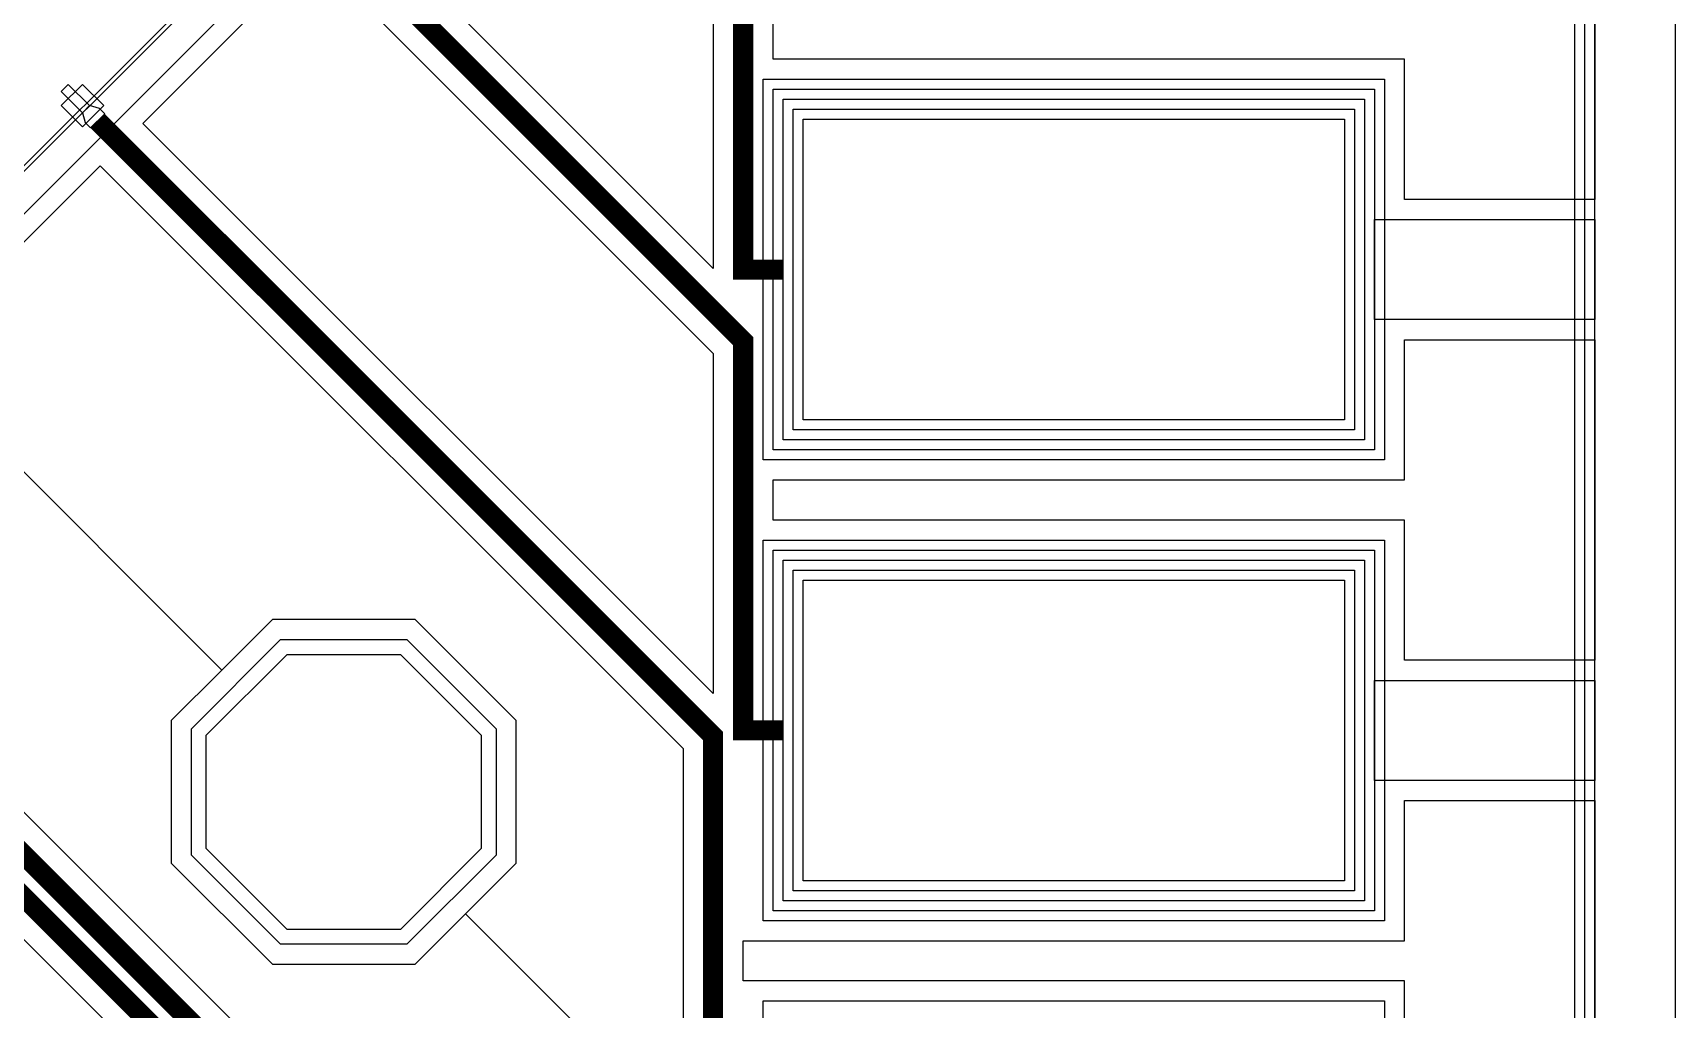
# Model space of a CAD drawing. Extents: x -87611 to 96139, y 77822 to 138139.
# Drawn here: x 8580 to 9399, y 96620 to 97108 of the extents above; entities that cross this region are included whole.
import ezdxf

# ---------------------------------------------------------------- set-up
doc = ezdxf.new("R2010")
doc.units = 0
doc.header["$MEASUREMENT"] = 0
doc.layers.get('0').update_dxf_attribs({"color": 6})
for name, color, linetype in [('L12D0 Etch', 190, 'Continuous'), ('L14D0 Au', 2, 'Continuous'), ('L15D0 PVIA', 7, 'Continuous'), ('L18D0 SU8', 7, 'Continuous'), ('L3D0 Base', 3, 'Continuous'), ('L4D0 Cntr', 1, 'Continuous'), ('L50D0 SiO2', 52, 'Continuous'), ('L7D0 DE', 42, 'Continuous'), ('L8D0 Wire', 5, 'Continuous')]:
    doc.layers.add(name, color=color, linetype=linetype)

# ---------------------------------------------------------------- blocks, each defined once
blk = doc.blocks.new('32PAD')
at = {"layer": 'L14D0 Au'}
blk.add_lwpolyline([(-80, 10), (-80, 290), (80, 290), (80, 10)], close=True, dxfattribs=at)
at = {"layer": 'L15D0 PVIA'}
blk.add_lwpolyline([(-75, 15), (-75, 285), (75, 285), (75, 15)], close=True, dxfattribs=at)
at = {"layer": 'L3D0 Base'}
for points in [[(-25, 300), (-25, 410), (25, 410), (25, 300)], [(-90, 0), (-90, 300), (90, 300), (90, 0)]]:
    blk.add_lwpolyline(points, close=True, dxfattribs=at)
at = {"layer": 'L4D0 Cntr'}
blk.add_lwpolyline([(-85, 5), (-85, 295), (85, 295), (85, 5)], close=True, dxfattribs=at)
at = {"layer": 'L8D0 Wire'}
blk.add_lwpolyline([(-95, -5), (-95, 305), (95, 305), (95, -5)], close=True, dxfattribs=at)
blk = doc.blocks.new('_32PADS')
at = {"layer": 'L8D0 Wire'}
blk.add_lwpolyline([(1154.32, -1130), (1045, -1020.68), (1045, -940), (1355, -940), (1355, -1130)], close=True, dxfattribs=at)
at = {"rotation": 270}
for p in [(1050, -575), (1050, -805)]:
    blk.add_blockref('32PAD', p, dxfattribs=at)
blk = doc.blocks.new('_32PRBE_TOP')
at = {"layer": 'L50D0 SiO2', "linetype": 'Continuous'}
blk.add_lwpolyline([(3.223, 7.5), (18.223, 7.5), (18.223, -7.5), (3.223, -7.5)], close=True, dxfattribs=at)
at = {"layer": 'L8D0 Wire'}
for points in [[(0, 5), (3.75, 5), (8.223, 2.5), (8.223, -2.5), (3.75, -5), (0, -5)], [(23.223, 2.5), (8.223, 2.5), (8.223, -2.5), (23.223, -2.5)]]:
    blk.add_lwpolyline(points, close=True, dxfattribs=at)
blk = doc.blocks.new('_32TRCE200')
at = {"layer": 'L14D0 Au'}
for points in [[(-502.05, 735.39), (-790, 1023.35), (-790, 1035), (-700, 1035), (-700, 1365), (-770, 1365), (-770, 1460), (-610, 1460)], [(424.26, 459.62), (601.04, 636.4), (523.26, 714.18), (814.08, 1005), (998.27, 1005), (998.27, 1035), (1024.82, 1035), (1140, 1150.18), (1140, 1140), (896.51, 896.51), (871.31, 921.71), (800.09, 921.71), (749.68, 871.31), (749.68, 800.09), (774.89, 774.89), (651.4, 651.4), (630.18, 651.4), (197.13, 218.34)]]:
    blk.add_lwpolyline(points, dxfattribs=at)
for points in [[(450, 1050), (450, 1365), (380, 1365), (380, 1460), (540, 1460), (540, 1365), (470, 1365), (470, 1050)], [(680, 1050), (680, 1365), (610, 1365), (610, 1460), (770, 1460), (770, 1365), (700, 1365), (700, 1050)], [(910, 1035), (910, 1365), (840, 1365), (840, 1460), (1000, 1460), (1000, 1365), (930, 1365), (930, 1035)], [(-651.4, 651.4), (-774.89, 774.89), (-749.68, 800.09), (-749.68, 871.31), (-800.09, 921.71), (-871.31, 921.71), (-896.51, 896.51), (-1140, 1140), (-1140, 1150.18), (-1024.82, 1035), (-998.27, 1035), (-998.27, 1020), (-850.29, 1020), (-651.4, 821.1)], [(134.35, 523.26), (130.09, 527.52), (127.76, 527.99), (132.23, 532.45), (108.19, 556.49), (103.72, 552.03), (103.26, 554.35), (99, 558.61), (176.78, 636.4), (99, 714.18), (103.26, 718.44), (103.72, 720.76), (108.19, 716.3), (132.23, 740.34), (127.76, 744.81), (130.09, 745.27), (134.35, 749.53), (212.13, 671.75), (388.91, 848.53), (311.13, 926.31), (404.82, 1020), (574.52, 1020), (197.13, 642.61), (197.13, 586.04)], [(289.91, 523.26), (227.13, 586.04), (227.13, 630.18), (616.95, 1020), (786.65, 1020), (502.05, 735.39), (424.26, 813.17), (247.49, 636.4), (325.27, 558.61), (321.01, 554.35), (320.54, 552.03), (316.08, 556.49), (292.04, 532.45), (296.5, 527.99), (294.18, 527.52)]]:
    blk.add_lwpolyline(points, close=True, dxfattribs=at)
at = {"layer": 'L8D0 Wire', "const_width": 10}
for points in [[(-149.64, 212.13), (-212.13, 212.13), (-636.4, 636.4), (-636.4, 827.32), (-844.08, 1035), (-983.27, 1035), (-983.27, 1055)], [(-500.79, 712.92), (-805, 1017.13), (-805, 1055)], [(212.13, 573.91), (212.13, 636.4), (610.74, 1035), (805, 1035), (805, 1055)], [(288.66, 925.05), (398.6, 1035), (575, 1035), (575, 1055)], [(500.79, 712.92), (807.87, 1020), (983.27, 1020), (983.27, 1055)]]:
    blk.add_lwpolyline(points, dxfattribs=at)
at = {"linetype": 'Continuous', "xscale": -1, "rotation": 45}
blk.add_blockref('_32PRBE_TOP', (500.79, 712.92), dxfattribs=at)
blk = doc.blocks.new('_SU8_POST')
at = {"layer": 'L18D0 SU8'}
blk.add_lwpolyline([(-28.5, -68.5), (-68.5, -28.5), (-68.5, 28.5), (-28.5, 68.5), (28.5, 68.5), (68.5, 28.5), (68.5, -28.5), (28.5, -68.5)], close=True, dxfattribs=at)
at = {"layer": 'L3D0 Base'}
blk.add_lwpolyline([(-31.5, -76), (-76, -31.5), (-76, 31.5), (-31.5, 76), (31.5, 76), (76, 31.5), (76, -31.5), (31.5, -76)], close=True, dxfattribs=at)
blk = doc.blocks.new('PIX200')
at = {"layer": 'L3D0 Base'}
blk.add_lwpolyline([(-100, -100), (-100, 100), (100, 100), (100, -100)], close=True, dxfattribs=at)
at = {"layer": 'L4D0 Cntr'}
blk.add_lwpolyline([(-98, -98), (-98, 98), (98, 98), (98, -98)], close=True, dxfattribs=at)
at = {"layer": 'L7D0 DE'}
blk.add_lwpolyline([(-115, -115), (-115, 115), (115, 115), (115, -115)], close=True, dxfattribs=at)
blk = doc.blocks.new('$32_200_B')
at = {"layer": 'L12D0 Etch'}
blk.add_lwpolyline([(0, 0), (0, 2950), (50, 2950), (50, 50), (2950, 50), (2950, 2950), (0, 2950), (0, 3000), (3000, 3000), (3000, 0)], close=True, dxfattribs=at)
at = {"layer": 'L3D0 Base'}
blk.add_lwpolyline([(0, 0), (0, 2960), (40, 2960), (40, 40), (2960, 40), (2960, 2960), (0, 2960), (0, 3000), (3000, 3000), (3000, 0)], close=True, dxfattribs=at)
at = {"layer": 'L4D0 Cntr'}
blk.add_lwpolyline([(0, 0), (0, 2955), (45, 2955), (45, 45), (2955, 45), (2955, 2955), (0, 2955), (0, 3000), (3000, 3000), (3000, 0)], close=True, dxfattribs=at)
at = {"layer": 'L7D0 DE'}
blk.add_lwpolyline([(0, 0), (0, 2960), (40, 2960), (40, 40), (2960, 40), (2960, 2960), (0, 2960), (0, 3000), (3000, 3000), (3000, 0)], close=True, dxfattribs=at)
blk.add_blockref('_32PADS', (1500, 1500))
for name, p, rotation in [('_32TRCE200', (1500, 1500), 270), ('_32TRCE200', (1500, 1500), 180), ('PIX200', (2136.396, 1075.736), 225), ('_SU8_POST', (2335.698, 664.302), 225)]:
    blk.add_blockref(name, p, dxfattribs=dict(rotation=rotation))

msp = doc.modelspace()

# ---------------------------------------------------------------- block references
at = {"linetype": 'Continuous'}
msp.add_blockref('$32_200_B', (6399.24, 96064.5), dxfattribs=at)

doc.saveas('drawing.dxf')
